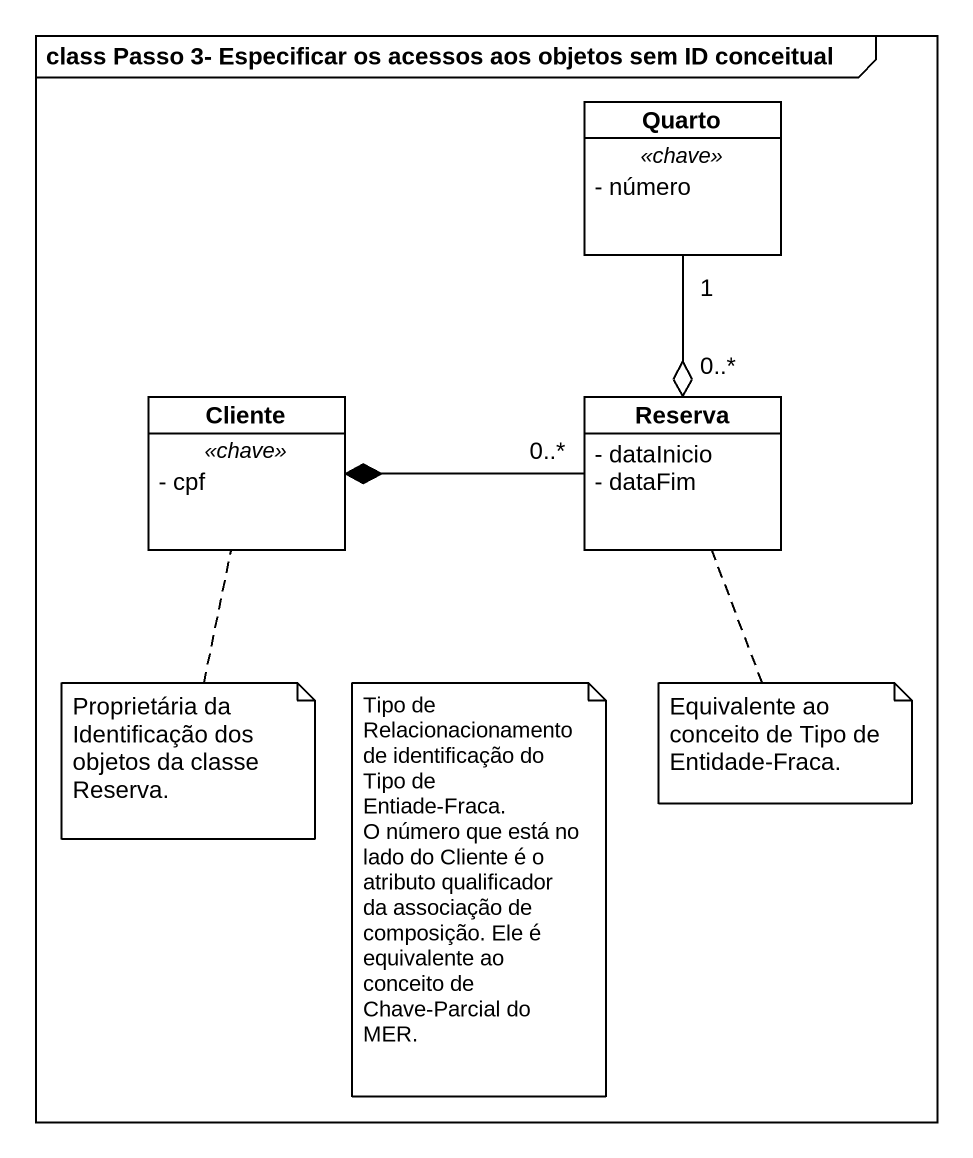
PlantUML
@startuml
mainframe class Passo 3- Especificar os acessos aos objetos sem ID conceitual
hide circle
hide empty members
skinparam classAttributeIconSize 0
class Quarto {
  .. <<chave>> ..
  - número
}
class Cliente {
  .. <<chave>> ..
  - cpf
}
class Reserva {
  - dataInicio
  - dataFim
}
Quarto "1" --o "0..*" Reserva
Reserva "0..*" -left-* Cliente
note bottom of Cliente : Proprietária da Identificação dos objetos da classe Reserva.
note as N2
  Tipo de Relacionacionamento de identificação do Tipo de Entiade-Fraca.
  O número que está no lado do Cliente é o atributo qualificador da associação de composição. Ele é equivalente ao conceito de Chave-Parcial do MER.
end note
note bottom of Reserva : Equivalente ao conceito de Tipo de Entidade-Fraca.
@enduml
